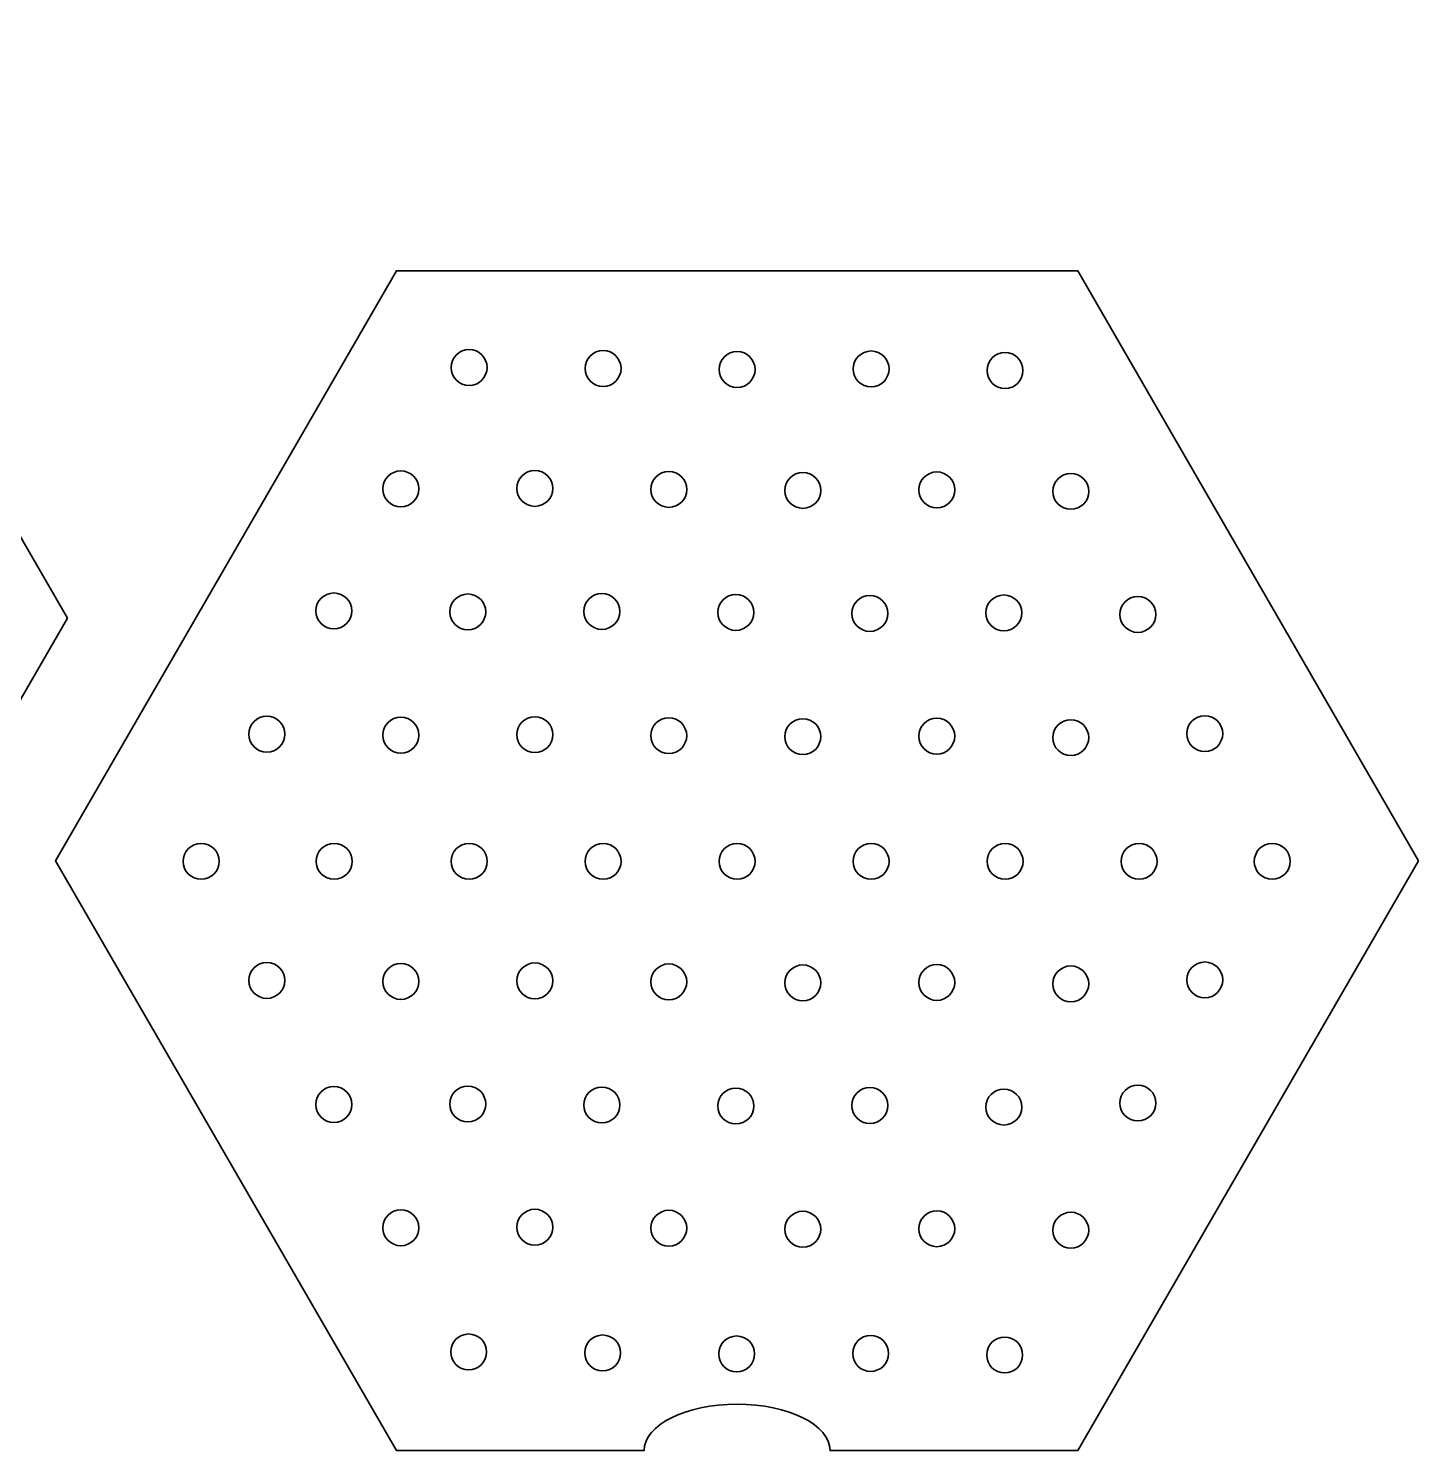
# Model space of a CAD drawing. Header units: inches. Extents: x 16 to 752, y -484 to -13.
# Drawn here: x 527.7 to 752.1, y -466.6 to -236.9 of the extents above; entities that cross this region are included whole.
import ezdxf

# ---------------------------------------------------------------- set-up
doc = ezdxf.new("R2010")
doc.units = ezdxf.units.IN
doc.header["$MEASUREMENT"] = 0
doc.layers.add('Capa 1', color=7, linetype='Continuous')
doc.layers.add('Capa 2', color=7, linetype='Continuous')

# ---------------------------------------------------------------- blocks, each defined once
blk = doc.blocks.new('block 2')
at = {"layer": 'Capa 1', "color": 250, "lineweight": 35, "true_color": 0x1c1c1b}
blk.add_open_spline([(534.01, -332.18), (534.01, -332.18), (479.01, -427.44), (479.01, -427.44), (479.01, -427.44), (439.01, -427.44), (439.01, -427.44), (439.01, -423.3), (432.29, -419.94), (424.01, -419.94), (415.72, -419.94), (409.01, -423.3), (409.01, -427.44), (409.01, -427.44), (369.01, -427.44), (369.01, -427.44), (369.01, -427.44), (314.01, -332.18), (314.01, -332.18), (314.01, -332.18), (369.01, -236.92), (369.01, -236.92), (369.01, -236.92), (479.01, -236.92), (479.01, -236.92), (479.01, -236.92), (534.01, -332.18), (534.01, -332.18)], degree=3, knots=[0, 0, 0, 0, 1, 1, 1, 2, 2, 2, 3, 3, 3, 4, 4, 4, 5, 5, 5, 6, 6, 6, 7, 7, 7, 8, 8, 8, 9, 9, 9, 9], dxfattribs=at)
blk = doc.blocks.new('block 98')
at = {"layer": 'Capa 2', "color": 250, "lineweight": 35, "true_color": 0x1c1c1b}
blk.add_open_spline([(752.11, -371.32), (752.11, -371.32), (697.11, -466.58), (697.11, -466.58), (697.11, -466.58), (657.11, -466.58), (657.11, -466.58), (657.11, -462.44), (650.39, -459.08), (642.11, -459.08), (633.82, -459.08), (627.11, -462.44), (627.11, -466.58), (627.11, -466.58), (587.11, -466.58), (587.11, -466.58), (587.11, -466.58), (532.11, -371.32), (532.11, -371.32), (532.11, -371.32), (587.11, -276.06), (587.11, -276.06), (587.11, -276.06), (697.11, -276.06), (697.11, -276.06), (697.11, -276.06), (752.11, -371.32), (752.11, -371.32)], degree=3, knots=[0, 0, 0, 0, 1, 1, 1, 2, 2, 2, 3, 3, 3, 4, 4, 4, 5, 5, 5, 6, 6, 6, 7, 7, 7, 8, 8, 8, 9, 9, 9, 9], dxfattribs=at)
blk = doc.blocks.new('block 99')
at = {"layer": 'Capa 2', "color": 242, "lineweight": 35, "true_color": 0xe4222e}
blk.add_open_spline([(558.5, -371.43), (558.5, -373.03), (557.2, -374.33), (555.6, -374.33), (554, -374.33), (552.7, -373.03), (552.7, -371.43), (552.7, -369.83), (554, -368.53), (555.6, -368.53), (557.2, -368.53), (558.5, -369.83), (558.5, -371.43)], degree=3, knots=[0, 0, 0, 0, 1, 1, 1, 2, 2, 2, 3, 3, 3, 4, 4, 4, 4], dxfattribs=at)
blk = doc.blocks.new('block 100')
at = {"layer": 'Capa 2', "color": 242, "lineweight": 35, "true_color": 0xe4222e}
blk.add_open_spline([(579.98, -371.43), (579.98, -373.03), (578.69, -374.33), (577.08, -374.33), (575.48, -374.33), (574.18, -373.03), (574.18, -371.43), (574.18, -369.83), (575.48, -368.53), (577.08, -368.53), (578.69, -368.53), (579.98, -369.83), (579.98, -371.43)], degree=3, knots=[0, 0, 0, 0, 1, 1, 1, 2, 2, 2, 3, 3, 3, 4, 4, 4, 4], dxfattribs=at)
blk = doc.blocks.new('block 101')
at = {"layer": 'Capa 2', "color": 242, "lineweight": 35, "true_color": 0xe4222e}
blk.add_open_spline([(731.39, -371.43), (731.39, -373.03), (730.09, -374.33), (728.49, -374.33), (726.88, -374.33), (725.59, -373.03), (725.59, -371.43), (725.59, -369.83), (726.88, -368.53), (728.49, -368.53), (730.09, -368.53), (731.39, -369.83), (731.39, -371.43)], degree=3, knots=[0, 0, 0, 0, 1, 1, 1, 2, 2, 2, 3, 3, 3, 4, 4, 4, 4], dxfattribs=at)
blk = doc.blocks.new('block 102')
at = {"layer": 'Capa 2', "color": 242, "lineweight": 35, "true_color": 0xe4222e}
blk.add_open_spline([(601.76, -371.43), (601.76, -373.03), (600.46, -374.33), (598.86, -374.33), (597.25, -374.33), (595.96, -373.03), (595.96, -371.43), (595.96, -369.83), (597.25, -368.53), (598.86, -368.53), (600.46, -368.53), (601.76, -369.83), (601.76, -371.43)], degree=3, knots=[0, 0, 0, 0, 1, 1, 1, 2, 2, 2, 3, 3, 3, 4, 4, 4, 4], dxfattribs=at)
blk = doc.blocks.new('block 103')
at = {"layer": 'Capa 2', "color": 242, "lineweight": 35, "true_color": 0xe4222e}
blk.add_open_spline([(623.38, -371.43), (623.38, -373.03), (622.09, -374.33), (620.48, -374.33), (618.88, -374.33), (617.58, -373.03), (617.58, -371.43), (617.58, -369.83), (618.88, -368.53), (620.48, -368.53), (622.09, -368.53), (623.38, -369.83), (623.38, -371.43)], degree=3, knots=[0, 0, 0, 0, 1, 1, 1, 2, 2, 2, 3, 3, 3, 4, 4, 4, 4], dxfattribs=at)
blk = doc.blocks.new('block 104')
at = {"layer": 'Capa 2', "color": 242, "lineweight": 35, "true_color": 0xe4222e}
blk.add_open_spline([(645.01, -371.43), (645.01, -373.03), (643.71, -374.33), (642.11, -374.33), (640.51, -374.33), (639.21, -373.03), (639.21, -371.43), (639.21, -369.83), (640.51, -368.53), (642.11, -368.53), (643.71, -368.53), (645.01, -369.83), (645.01, -371.43)], degree=3, knots=[0, 0, 0, 0, 1, 1, 1, 2, 2, 2, 3, 3, 3, 4, 4, 4, 4], dxfattribs=at)
blk = doc.blocks.new('block 105')
at = {"layer": 'Capa 2', "color": 242, "lineweight": 35, "true_color": 0xe4222e}
blk.add_open_spline([(666.64, -371.43), (666.64, -373.03), (665.34, -374.33), (663.74, -374.33), (662.14, -374.33), (660.84, -373.03), (660.84, -371.43), (660.84, -369.83), (662.14, -368.53), (663.74, -368.53), (665.34, -368.53), (666.64, -369.83), (666.64, -371.43)], degree=3, knots=[0, 0, 0, 0, 1, 1, 1, 2, 2, 2, 3, 3, 3, 4, 4, 4, 4], dxfattribs=at)
blk = doc.blocks.new('block 106')
at = {"layer": 'Capa 2', "color": 242, "lineweight": 35, "true_color": 0xe4222e}
blk.add_open_spline([(688.27, -371.43), (688.27, -373.03), (686.97, -374.33), (685.37, -374.33), (683.77, -374.33), (682.47, -373.03), (682.47, -371.43), (682.47, -369.83), (683.77, -368.53), (685.37, -368.53), (686.97, -368.53), (688.27, -369.83), (688.27, -371.43)], degree=3, knots=[0, 0, 0, 0, 1, 1, 1, 2, 2, 2, 3, 3, 3, 4, 4, 4, 4], dxfattribs=at)
blk = doc.blocks.new('block 107')
at = {"layer": 'Capa 2', "color": 242, "lineweight": 35, "true_color": 0xe4222e}
blk.add_open_spline([(709.9, -371.43), (709.9, -373.03), (708.6, -374.33), (707, -374.33), (705.4, -374.33), (704.1, -373.03), (704.1, -371.43), (704.1, -369.83), (705.4, -368.53), (707, -368.53), (708.6, -368.53), (709.9, -369.83), (709.9, -371.43)], degree=3, knots=[0, 0, 0, 0, 1, 1, 1, 2, 2, 2, 3, 3, 3, 4, 4, 4, 4], dxfattribs=at)
blk = doc.blocks.new('block 108')
at = {"layer": 'Capa 2', "color": 242, "lineweight": 35, "true_color": 0xe4222e}
blk.add_open_spline([(569.1, -390.66), (569.1, -392.26), (567.8, -393.56), (566.2, -393.56), (564.6, -393.56), (563.3, -392.26), (563.3, -390.66), (563.3, -389.06), (564.6, -387.76), (566.2, -387.76), (567.8, -387.76), (569.1, -389.06), (569.1, -390.66)], degree=3, knots=[0, 0, 0, 0, 1, 1, 1, 2, 2, 2, 3, 3, 3, 4, 4, 4, 4], dxfattribs=at)
blk = doc.blocks.new('block 109')
at = {"layer": 'Capa 2', "color": 242, "lineweight": 35, "true_color": 0xe4222e}
blk.add_open_spline([(590.73, -390.82), (590.73, -392.42), (589.43, -393.72), (587.83, -393.72), (586.23, -393.72), (584.93, -392.42), (584.93, -390.82), (584.93, -389.22), (586.23, -387.92), (587.83, -387.92), (589.43, -387.92), (590.73, -389.22), (590.73, -390.82)], degree=3, knots=[0, 0, 0, 0, 1, 1, 1, 2, 2, 2, 3, 3, 3, 4, 4, 4, 4], dxfattribs=at)
blk = doc.blocks.new('block 110')
at = {"layer": 'Capa 2', "color": 242, "lineweight": 35, "true_color": 0xe4222e}
blk.add_open_spline([(612.36, -390.74), (612.36, -392.34), (611.06, -393.64), (609.46, -393.64), (607.85, -393.64), (606.56, -392.34), (606.56, -390.74), (606.56, -389.14), (607.85, -387.84), (609.46, -387.84), (611.06, -387.84), (612.36, -389.14), (612.36, -390.74)], degree=3, knots=[0, 0, 0, 0, 1, 1, 1, 2, 2, 2, 3, 3, 3, 4, 4, 4, 4], dxfattribs=at)
blk = doc.blocks.new('block 111')
at = {"layer": 'Capa 2', "color": 242, "lineweight": 35, "true_color": 0xe4222e}
blk.add_open_spline([(633.98, -390.9), (633.98, -392.5), (632.69, -393.8), (631.08, -393.8), (629.48, -393.8), (628.18, -392.5), (628.18, -390.9), (628.18, -389.3), (629.48, -388), (631.08, -388), (632.69, -388), (633.98, -389.3), (633.98, -390.9)], degree=3, knots=[0, 0, 0, 0, 1, 1, 1, 2, 2, 2, 3, 3, 3, 4, 4, 4, 4], dxfattribs=at)
blk = doc.blocks.new('block 112')
at = {"layer": 'Capa 2', "color": 242, "lineweight": 35, "true_color": 0xe4222e}
blk.add_open_spline([(655.61, -391.06), (655.61, -392.66), (654.32, -393.96), (652.71, -393.96), (651.11, -393.96), (649.81, -392.66), (649.81, -391.06), (649.81, -389.46), (651.11, -388.16), (652.71, -388.16), (654.32, -388.16), (655.61, -389.46), (655.61, -391.06)], degree=3, knots=[0, 0, 0, 0, 1, 1, 1, 2, 2, 2, 3, 3, 3, 4, 4, 4, 4], dxfattribs=at)
blk = doc.blocks.new('block 113')
at = {"layer": 'Capa 2', "color": 242, "lineweight": 35, "true_color": 0xe4222e}
blk.add_open_spline([(677.24, -390.98), (677.24, -392.58), (675.94, -393.88), (674.34, -393.88), (672.74, -393.88), (671.44, -392.58), (671.44, -390.98), (671.44, -389.38), (672.74, -388.08), (674.34, -388.08), (675.94, -388.08), (677.24, -389.38), (677.24, -390.98)], degree=3, knots=[0, 0, 0, 0, 1, 1, 1, 2, 2, 2, 3, 3, 3, 4, 4, 4, 4], dxfattribs=at)
blk = doc.blocks.new('block 114')
at = {"layer": 'Capa 2', "color": 242, "lineweight": 35, "true_color": 0xe4222e}
blk.add_open_spline([(698.87, -391.22), (698.87, -392.82), (697.57, -394.12), (695.97, -394.12), (694.37, -394.12), (693.07, -392.82), (693.07, -391.22), (693.07, -389.62), (694.37, -388.32), (695.97, -388.32), (697.57, -388.32), (698.87, -389.62), (698.87, -391.22)], degree=3, knots=[0, 0, 0, 0, 1, 1, 1, 2, 2, 2, 3, 3, 3, 4, 4, 4, 4], dxfattribs=at)
blk = doc.blocks.new('block 115')
at = {"layer": 'Capa 2', "color": 242, "lineweight": 35, "true_color": 0xe4222e}
blk.add_open_spline([(720.5, -390.58), (720.5, -392.18), (719.2, -393.48), (717.6, -393.48), (716, -393.48), (714.7, -392.18), (714.7, -390.58), (714.7, -388.97), (716, -387.68), (717.6, -387.68), (719.2, -387.68), (720.5, -388.97), (720.5, -390.58)], degree=3, knots=[0, 0, 0, 0, 1, 1, 1, 2, 2, 2, 3, 3, 3, 4, 4, 4, 4], dxfattribs=at)
blk = doc.blocks.new('block 116')
at = {"layer": 'Capa 2', "color": 242, "lineweight": 35, "true_color": 0xe4222e}
blk.add_open_spline([(579.91, -410.7), (579.91, -412.31), (578.62, -413.6), (577.01, -413.6), (575.41, -413.6), (574.11, -412.31), (574.11, -410.7), (574.11, -409.1), (575.41, -407.8), (577.01, -407.8), (578.62, -407.8), (579.91, -409.1), (579.91, -410.7)], degree=3, knots=[0, 0, 0, 0, 1, 1, 1, 2, 2, 2, 3, 3, 3, 4, 4, 4, 4], dxfattribs=at)
blk = doc.blocks.new('block 117')
at = {"layer": 'Capa 2', "color": 242, "lineweight": 35, "true_color": 0xe4222e}
blk.add_open_spline([(601.54, -410.62), (601.54, -412.22), (600.24, -413.52), (598.64, -413.52), (597.04, -413.52), (595.74, -412.22), (595.74, -410.62), (595.74, -409.02), (597.04, -407.72), (598.64, -407.72), (600.24, -407.72), (601.54, -409.02), (601.54, -410.62)], degree=3, knots=[0, 0, 0, 0, 1, 1, 1, 2, 2, 2, 3, 3, 3, 4, 4, 4, 4], dxfattribs=at)
blk = doc.blocks.new('block 118')
at = {"layer": 'Capa 2', "color": 242, "lineweight": 35, "true_color": 0xe4222e}
blk.add_open_spline([(623.17, -410.78), (623.17, -412.39), (621.87, -413.68), (620.27, -413.68), (618.67, -413.68), (617.37, -412.39), (617.37, -410.78), (617.37, -409.18), (618.67, -407.88), (620.27, -407.88), (621.87, -407.88), (623.17, -409.18), (623.17, -410.78)], degree=3, knots=[0, 0, 0, 0, 1, 1, 1, 2, 2, 2, 3, 3, 3, 4, 4, 4, 4], dxfattribs=at)
blk = doc.blocks.new('block 119')
at = {"layer": 'Capa 2', "color": 242, "lineweight": 35, "true_color": 0xe4222e}
blk.add_open_spline([(644.8, -410.94), (644.8, -412.55), (643.5, -413.84), (641.9, -413.84), (640.3, -413.84), (639, -412.55), (639, -410.94), (639, -409.34), (640.3, -408.04), (641.9, -408.04), (643.5, -408.04), (644.8, -409.34), (644.8, -410.94)], degree=3, knots=[0, 0, 0, 0, 1, 1, 1, 2, 2, 2, 3, 3, 3, 4, 4, 4, 4], dxfattribs=at)
blk = doc.blocks.new('block 120')
at = {"layer": 'Capa 2', "color": 242, "lineweight": 35, "true_color": 0xe4222e}
blk.add_open_spline([(666.43, -410.86), (666.43, -412.47), (665.13, -413.76), (663.53, -413.76), (661.93, -413.76), (660.63, -412.47), (660.63, -410.86), (660.63, -409.26), (661.93, -407.96), (663.53, -407.96), (665.13, -407.96), (666.43, -409.26), (666.43, -410.86)], degree=3, knots=[0, 0, 0, 0, 1, 1, 1, 2, 2, 2, 3, 3, 3, 4, 4, 4, 4], dxfattribs=at)
blk = doc.blocks.new('block 121')
at = {"layer": 'Capa 2', "color": 242, "lineweight": 35, "true_color": 0xe4222e}
blk.add_open_spline([(688.06, -411.11), (688.06, -412.71), (686.76, -414.01), (685.16, -414.01), (683.56, -414.01), (682.26, -412.71), (682.26, -411.11), (682.26, -409.5), (683.56, -408.21), (685.16, -408.21), (686.76, -408.21), (688.06, -409.5), (688.06, -411.11)], degree=3, knots=[0, 0, 0, 0, 1, 1, 1, 2, 2, 2, 3, 3, 3, 4, 4, 4, 4], dxfattribs=at)
blk = doc.blocks.new('block 122')
at = {"layer": 'Capa 2', "color": 242, "lineweight": 35, "true_color": 0xe4222e}
blk.add_open_spline([(709.69, -410.46), (709.69, -412.06), (708.39, -413.36), (706.79, -413.36), (705.19, -413.36), (703.89, -412.06), (703.89, -410.46), (703.89, -408.86), (705.19, -407.56), (706.79, -407.56), (708.39, -407.56), (709.69, -408.86), (709.69, -410.46)], degree=3, knots=[0, 0, 0, 0, 1, 1, 1, 2, 2, 2, 3, 3, 3, 4, 4, 4, 4], dxfattribs=at)
blk = doc.blocks.new('block 123')
at = {"layer": 'Capa 2', "color": 242, "lineweight": 35, "true_color": 0xe4222e}
blk.add_open_spline([(590.73, -430.6), (590.73, -432.2), (589.43, -433.5), (587.83, -433.5), (586.23, -433.5), (584.93, -432.2), (584.93, -430.6), (584.93, -429), (586.23, -427.7), (587.83, -427.7), (589.43, -427.7), (590.73, -429), (590.73, -430.6)], degree=3, knots=[0, 0, 0, 0, 1, 1, 1, 2, 2, 2, 3, 3, 3, 4, 4, 4, 4], dxfattribs=at)
blk = doc.blocks.new('block 124')
at = {"layer": 'Capa 2', "color": 242, "lineweight": 35, "true_color": 0xe4222e}
blk.add_open_spline([(612.36, -430.52), (612.36, -432.12), (611.06, -433.42), (609.46, -433.42), (607.85, -433.42), (606.56, -432.12), (606.56, -430.52), (606.56, -428.92), (607.85, -427.62), (609.46, -427.62), (611.06, -427.62), (612.36, -428.92), (612.36, -430.52)], degree=3, knots=[0, 0, 0, 0, 1, 1, 1, 2, 2, 2, 3, 3, 3, 4, 4, 4, 4], dxfattribs=at)
blk = doc.blocks.new('block 125')
at = {"layer": 'Capa 2', "color": 242, "lineweight": 35, "true_color": 0xe4222e}
blk.add_open_spline([(633.98, -430.68), (633.98, -432.28), (632.69, -433.58), (631.08, -433.58), (629.48, -433.58), (628.18, -432.28), (628.18, -430.68), (628.18, -429.08), (629.48, -427.78), (631.08, -427.78), (632.69, -427.78), (633.98, -429.08), (633.98, -430.68)], degree=3, knots=[0, 0, 0, 0, 1, 1, 1, 2, 2, 2, 3, 3, 3, 4, 4, 4, 4], dxfattribs=at)
blk = doc.blocks.new('block 126')
at = {"layer": 'Capa 2', "color": 242, "lineweight": 35, "true_color": 0xe4222e}
blk.add_open_spline([(655.61, -430.84), (655.61, -432.44), (654.32, -433.74), (652.71, -433.74), (651.11, -433.74), (649.81, -432.44), (649.81, -430.84), (649.81, -429.24), (651.11, -427.94), (652.71, -427.94), (654.32, -427.94), (655.61, -429.24), (655.61, -430.84)], degree=3, knots=[0, 0, 0, 0, 1, 1, 1, 2, 2, 2, 3, 3, 3, 4, 4, 4, 4], dxfattribs=at)
blk = doc.blocks.new('block 127')
at = {"layer": 'Capa 2', "color": 242, "lineweight": 35, "true_color": 0xe4222e}
blk.add_open_spline([(677.24, -430.76), (677.24, -432.36), (675.94, -433.66), (674.34, -433.66), (672.74, -433.66), (671.44, -432.36), (671.44, -430.76), (671.44, -429.16), (672.74, -427.86), (674.34, -427.86), (675.94, -427.86), (677.24, -429.16), (677.24, -430.76)], degree=3, knots=[0, 0, 0, 0, 1, 1, 1, 2, 2, 2, 3, 3, 3, 4, 4, 4, 4], dxfattribs=at)
blk = doc.blocks.new('block 128')
at = {"layer": 'Capa 2', "color": 242, "lineweight": 35, "true_color": 0xe4222e}
blk.add_open_spline([(698.87, -431), (698.87, -432.6), (697.57, -433.9), (695.97, -433.9), (694.37, -433.9), (693.07, -432.6), (693.07, -431), (693.07, -429.4), (694.37, -428.1), (695.97, -428.1), (697.57, -428.1), (698.87, -429.4), (698.87, -431)], degree=3, knots=[0, 0, 0, 0, 1, 1, 1, 2, 2, 2, 3, 3, 3, 4, 4, 4, 4], dxfattribs=at)
blk = doc.blocks.new('block 129')
at = {"layer": 'Capa 2', "color": 242, "lineweight": 35, "true_color": 0xe4222e}
blk.add_open_spline([(601.68, -450.66), (601.68, -452.26), (600.39, -453.56), (598.78, -453.56), (597.18, -453.56), (595.88, -452.26), (595.88, -450.66), (595.88, -449.06), (597.18, -447.76), (598.78, -447.76), (600.39, -447.76), (601.68, -449.06), (601.68, -450.66)], degree=3, knots=[0, 0, 0, 0, 1, 1, 1, 2, 2, 2, 3, 3, 3, 4, 4, 4, 4], dxfattribs=at)
blk = doc.blocks.new('block 130')
at = {"layer": 'Capa 2', "color": 242, "lineweight": 35, "true_color": 0xe4222e}
blk.add_open_spline([(623.31, -450.82), (623.31, -452.43), (622.01, -453.72), (620.41, -453.72), (618.81, -453.72), (617.51, -452.43), (617.51, -450.82), (617.51, -449.22), (618.81, -447.92), (620.41, -447.92), (622.01, -447.92), (623.31, -449.22), (623.31, -450.82)], degree=3, knots=[0, 0, 0, 0, 1, 1, 1, 2, 2, 2, 3, 3, 3, 4, 4, 4, 4], dxfattribs=at)
blk = doc.blocks.new('block 131')
at = {"layer": 'Capa 2', "color": 242, "lineweight": 35, "true_color": 0xe4222e}
blk.add_open_spline([(644.94, -450.98), (644.94, -452.59), (643.64, -453.88), (642.04, -453.88), (640.44, -453.88), (639.14, -452.59), (639.14, -450.98), (639.14, -449.38), (640.44, -448.08), (642.04, -448.08), (643.64, -448.08), (644.94, -449.38), (644.94, -450.98)], degree=3, knots=[0, 0, 0, 0, 1, 1, 1, 2, 2, 2, 3, 3, 3, 4, 4, 4, 4], dxfattribs=at)
blk = doc.blocks.new('block 132')
at = {"layer": 'Capa 2', "color": 242, "lineweight": 35, "true_color": 0xe4222e}
blk.add_open_spline([(666.57, -450.9), (666.57, -452.51), (665.27, -453.8), (663.67, -453.8), (662.07, -453.8), (660.77, -452.51), (660.77, -450.9), (660.77, -449.3), (662.07, -448), (663.67, -448), (665.27, -448), (666.57, -449.3), (666.57, -450.9)], degree=3, knots=[0, 0, 0, 0, 1, 1, 1, 2, 2, 2, 3, 3, 3, 4, 4, 4, 4], dxfattribs=at)
blk = doc.blocks.new('block 133')
at = {"layer": 'Capa 2', "color": 242, "lineweight": 35, "true_color": 0xe4222e}
blk.add_open_spline([(688.2, -451.15), (688.2, -452.75), (686.9, -454.05), (685.3, -454.05), (683.7, -454.05), (682.4, -452.75), (682.4, -451.15), (682.4, -449.54), (683.7, -448.25), (685.3, -448.25), (686.9, -448.25), (688.2, -449.54), (688.2, -451.15)], degree=3, knots=[0, 0, 0, 0, 1, 1, 1, 2, 2, 2, 3, 3, 3, 4, 4, 4, 4], dxfattribs=at)
blk = doc.blocks.new('block 134')
at = {"layer": 'Capa 2', "color": 242, "lineweight": 35, "true_color": 0xe4222e}
blk.add_open_spline([(569.1, -350.89), (569.1, -352.49), (567.8, -353.79), (566.2, -353.79), (564.6, -353.79), (563.3, -352.49), (563.3, -350.89), (563.3, -349.28), (564.6, -347.99), (566.2, -347.99), (567.8, -347.99), (569.1, -349.28), (569.1, -350.89)], degree=3, knots=[0, 0, 0, 0, 1, 1, 1, 2, 2, 2, 3, 3, 3, 4, 4, 4, 4], dxfattribs=at)
blk = doc.blocks.new('block 135')
at = {"layer": 'Capa 2', "color": 242, "lineweight": 35, "true_color": 0xe4222e}
blk.add_open_spline([(590.73, -351.05), (590.73, -352.65), (589.43, -353.95), (587.83, -353.95), (586.23, -353.95), (584.93, -352.65), (584.93, -351.05), (584.93, -349.45), (586.23, -348.15), (587.83, -348.15), (589.43, -348.15), (590.73, -349.45), (590.73, -351.05)], degree=3, knots=[0, 0, 0, 0, 1, 1, 1, 2, 2, 2, 3, 3, 3, 4, 4, 4, 4], dxfattribs=at)
blk = doc.blocks.new('block 136')
at = {"layer": 'Capa 2', "color": 242, "lineweight": 35, "true_color": 0xe4222e}
blk.add_open_spline([(612.36, -350.97), (612.36, -352.57), (611.06, -353.87), (609.46, -353.87), (607.85, -353.87), (606.56, -352.57), (606.56, -350.97), (606.56, -349.37), (607.85, -348.07), (609.46, -348.07), (611.06, -348.07), (612.36, -349.37), (612.36, -350.97)], degree=3, knots=[0, 0, 0, 0, 1, 1, 1, 2, 2, 2, 3, 3, 3, 4, 4, 4, 4], dxfattribs=at)
blk = doc.blocks.new('block 137')
at = {"layer": 'Capa 2', "color": 242, "lineweight": 35, "true_color": 0xe4222e}
blk.add_open_spline([(633.98, -351.13), (633.98, -352.73), (632.69, -354.03), (631.08, -354.03), (629.48, -354.03), (628.18, -352.73), (628.18, -351.13), (628.18, -349.53), (629.48, -348.23), (631.08, -348.23), (632.69, -348.23), (633.98, -349.53), (633.98, -351.13)], degree=3, knots=[0, 0, 0, 0, 1, 1, 1, 2, 2, 2, 3, 3, 3, 4, 4, 4, 4], dxfattribs=at)
blk = doc.blocks.new('block 138')
at = {"layer": 'Capa 2', "color": 242, "lineweight": 35, "true_color": 0xe4222e}
blk.add_open_spline([(655.61, -351.29), (655.61, -352.89), (654.32, -354.19), (652.71, -354.19), (651.11, -354.19), (649.81, -352.89), (649.81, -351.29), (649.81, -349.69), (651.11, -348.39), (652.71, -348.39), (654.32, -348.39), (655.61, -349.69), (655.61, -351.29)], degree=3, knots=[0, 0, 0, 0, 1, 1, 1, 2, 2, 2, 3, 3, 3, 4, 4, 4, 4], dxfattribs=at)
blk = doc.blocks.new('block 139')
at = {"layer": 'Capa 2', "color": 242, "lineweight": 35, "true_color": 0xe4222e}
blk.add_open_spline([(677.24, -351.21), (677.24, -352.81), (675.94, -354.11), (674.34, -354.11), (672.74, -354.11), (671.44, -352.81), (671.44, -351.21), (671.44, -349.61), (672.74, -348.31), (674.34, -348.31), (675.94, -348.31), (677.24, -349.61), (677.24, -351.21)], degree=3, knots=[0, 0, 0, 0, 1, 1, 1, 2, 2, 2, 3, 3, 3, 4, 4, 4, 4], dxfattribs=at)
blk = doc.blocks.new('block 140')
at = {"layer": 'Capa 2', "color": 242, "lineweight": 35, "true_color": 0xe4222e}
blk.add_open_spline([(698.87, -351.45), (698.87, -353.05), (697.57, -354.35), (695.97, -354.35), (694.37, -354.35), (693.07, -353.05), (693.07, -351.45), (693.07, -349.85), (694.37, -348.55), (695.97, -348.55), (697.57, -348.55), (698.87, -349.85), (698.87, -351.45)], degree=3, knots=[0, 0, 0, 0, 1, 1, 1, 2, 2, 2, 3, 3, 3, 4, 4, 4, 4], dxfattribs=at)
blk = doc.blocks.new('block 141')
at = {"layer": 'Capa 2', "color": 242, "lineweight": 35, "true_color": 0xe4222e}
blk.add_open_spline([(720.5, -350.81), (720.5, -352.41), (719.2, -353.71), (717.6, -353.71), (716, -353.71), (714.7, -352.41), (714.7, -350.81), (714.7, -349.2), (716, -347.91), (717.6, -347.91), (719.2, -347.91), (720.5, -349.2), (720.5, -350.81)], degree=3, knots=[0, 0, 0, 0, 1, 1, 1, 2, 2, 2, 3, 3, 3, 4, 4, 4, 4], dxfattribs=at)
blk = doc.blocks.new('block 142')
at = {"layer": 'Capa 2', "color": 242, "lineweight": 35, "true_color": 0xe4222e}
blk.add_open_spline([(579.91, -330.99), (579.91, -332.59), (578.62, -333.89), (577.01, -333.89), (575.41, -333.89), (574.11, -332.59), (574.11, -330.99), (574.11, -329.39), (575.41, -328.09), (577.01, -328.09), (578.62, -328.09), (579.91, -329.39), (579.91, -330.99)], degree=3, knots=[0, 0, 0, 0, 1, 1, 1, 2, 2, 2, 3, 3, 3, 4, 4, 4, 4], dxfattribs=at)
blk = doc.blocks.new('block 143')
at = {"layer": 'Capa 2', "color": 242, "lineweight": 35, "true_color": 0xe4222e}
blk.add_open_spline([(601.54, -331.15), (601.54, -332.75), (600.24, -334.05), (598.64, -334.05), (597.04, -334.05), (595.74, -332.75), (595.74, -331.15), (595.74, -329.55), (597.04, -328.25), (598.64, -328.25), (600.24, -328.25), (601.54, -329.55), (601.54, -331.15)], degree=3, knots=[0, 0, 0, 0, 1, 1, 1, 2, 2, 2, 3, 3, 3, 4, 4, 4, 4], dxfattribs=at)
blk = doc.blocks.new('block 144')
at = {"layer": 'Capa 2', "color": 242, "lineweight": 35, "true_color": 0xe4222e}
blk.add_open_spline([(623.17, -331.07), (623.17, -332.67), (621.87, -333.97), (620.27, -333.97), (618.67, -333.97), (617.37, -332.67), (617.37, -331.07), (617.37, -329.47), (618.67, -328.17), (620.27, -328.17), (621.87, -328.17), (623.17, -329.47), (623.17, -331.07)], degree=3, knots=[0, 0, 0, 0, 1, 1, 1, 2, 2, 2, 3, 3, 3, 4, 4, 4, 4], dxfattribs=at)
blk = doc.blocks.new('block 145')
at = {"layer": 'Capa 2', "color": 242, "lineweight": 35, "true_color": 0xe4222e}
blk.add_open_spline([(644.8, -331.23), (644.8, -332.83), (643.5, -334.13), (641.9, -334.13), (640.3, -334.13), (639, -332.83), (639, -331.23), (639, -329.63), (640.3, -328.33), (641.9, -328.33), (643.5, -328.33), (644.8, -329.63), (644.8, -331.23)], degree=3, knots=[0, 0, 0, 0, 1, 1, 1, 2, 2, 2, 3, 3, 3, 4, 4, 4, 4], dxfattribs=at)
blk = doc.blocks.new('block 146')
at = {"layer": 'Capa 2', "color": 242, "lineweight": 35, "true_color": 0xe4222e}
blk.add_open_spline([(666.43, -331.39), (666.43, -332.99), (665.13, -334.29), (663.53, -334.29), (661.93, -334.29), (660.63, -332.99), (660.63, -331.39), (660.63, -329.79), (661.93, -328.49), (663.53, -328.49), (665.13, -328.49), (666.43, -329.79), (666.43, -331.39)], degree=3, knots=[0, 0, 0, 0, 1, 1, 1, 2, 2, 2, 3, 3, 3, 4, 4, 4, 4], dxfattribs=at)
blk = doc.blocks.new('block 147')
at = {"layer": 'Capa 2', "color": 242, "lineweight": 35, "true_color": 0xe4222e}
blk.add_open_spline([(688.06, -331.31), (688.06, -332.91), (686.76, -334.21), (685.16, -334.21), (683.56, -334.21), (682.26, -332.91), (682.26, -331.31), (682.26, -329.71), (683.56, -328.41), (685.16, -328.41), (686.76, -328.41), (688.06, -329.71), (688.06, -331.31)], degree=3, knots=[0, 0, 0, 0, 1, 1, 1, 2, 2, 2, 3, 3, 3, 4, 4, 4, 4], dxfattribs=at)
blk = doc.blocks.new('block 148')
at = {"layer": 'Capa 2', "color": 242, "lineweight": 35, "true_color": 0xe4222e}
blk.add_open_spline([(709.69, -331.55), (709.69, -333.16), (708.39, -334.45), (706.79, -334.45), (705.19, -334.45), (703.89, -333.16), (703.89, -331.55), (703.89, -329.95), (705.19, -328.65), (706.79, -328.65), (708.39, -328.65), (709.69, -329.95), (709.69, -331.55)], degree=3, knots=[0, 0, 0, 0, 1, 1, 1, 2, 2, 2, 3, 3, 3, 4, 4, 4, 4], dxfattribs=at)
blk = doc.blocks.new('block 149')
at = {"layer": 'Capa 2', "color": 242, "lineweight": 35, "true_color": 0xe4222e}
blk.add_open_spline([(590.74, -311.28), (590.74, -312.88), (589.44, -314.18), (587.84, -314.18), (586.23, -314.18), (584.94, -312.88), (584.94, -311.28), (584.94, -309.67), (586.23, -308.38), (587.84, -308.38), (589.44, -308.38), (590.74, -309.67), (590.74, -311.28)], degree=3, knots=[0, 0, 0, 0, 1, 1, 1, 2, 2, 2, 3, 3, 3, 4, 4, 4, 4], dxfattribs=at)
blk = doc.blocks.new('block 150')
at = {"layer": 'Capa 2', "color": 242, "lineweight": 35, "true_color": 0xe4222e}
blk.add_open_spline([(612.36, -311.2), (612.36, -312.8), (611.07, -314.1), (609.46, -314.1), (607.86, -314.1), (606.56, -312.8), (606.56, -311.2), (606.56, -309.59), (607.86, -308.3), (609.46, -308.3), (611.07, -308.3), (612.36, -309.59), (612.36, -311.2)], degree=3, knots=[0, 0, 0, 0, 1, 1, 1, 2, 2, 2, 3, 3, 3, 4, 4, 4, 4], dxfattribs=at)
blk = doc.blocks.new('block 151')
at = {"layer": 'Capa 2', "color": 242, "lineweight": 35, "true_color": 0xe4222e}
blk.add_open_spline([(633.99, -311.36), (633.99, -312.96), (632.69, -314.26), (631.09, -314.26), (629.49, -314.26), (628.19, -312.96), (628.19, -311.36), (628.19, -309.76), (629.49, -308.46), (631.09, -308.46), (632.69, -308.46), (633.99, -309.76), (633.99, -311.36)], degree=3, knots=[0, 0, 0, 0, 1, 1, 1, 2, 2, 2, 3, 3, 3, 4, 4, 4, 4], dxfattribs=at)
blk = doc.blocks.new('block 152')
at = {"layer": 'Capa 2', "color": 242, "lineweight": 35, "true_color": 0xe4222e}
blk.add_open_spline([(655.62, -311.52), (655.62, -313.12), (654.32, -314.42), (652.72, -314.42), (651.12, -314.42), (649.82, -313.12), (649.82, -311.52), (649.82, -309.92), (651.12, -308.62), (652.72, -308.62), (654.32, -308.62), (655.62, -309.92), (655.62, -311.52)], degree=3, knots=[0, 0, 0, 0, 1, 1, 1, 2, 2, 2, 3, 3, 3, 4, 4, 4, 4], dxfattribs=at)
blk = doc.blocks.new('block 153')
at = {"layer": 'Capa 2', "color": 242, "lineweight": 35, "true_color": 0xe4222e}
blk.add_open_spline([(677.25, -311.44), (677.25, -313.04), (675.95, -314.34), (674.35, -314.34), (672.75, -314.34), (671.45, -313.04), (671.45, -311.44), (671.45, -309.84), (672.75, -308.54), (674.35, -308.54), (675.95, -308.54), (677.25, -309.84), (677.25, -311.44)], degree=3, knots=[0, 0, 0, 0, 1, 1, 1, 2, 2, 2, 3, 3, 3, 4, 4, 4, 4], dxfattribs=at)
blk = doc.blocks.new('block 154')
at = {"layer": 'Capa 2', "color": 242, "lineweight": 35, "true_color": 0xe4222e}
blk.add_open_spline([(698.88, -311.68), (698.88, -313.28), (697.58, -314.58), (695.98, -314.58), (694.38, -314.58), (693.08, -313.28), (693.08, -311.68), (693.08, -310.08), (694.38, -308.78), (695.98, -308.78), (697.58, -308.78), (698.88, -310.08), (698.88, -311.68)], degree=3, knots=[0, 0, 0, 0, 1, 1, 1, 2, 2, 2, 3, 3, 3, 4, 4, 4, 4], dxfattribs=at)
blk = doc.blocks.new('block 155')
at = {"layer": 'Capa 2', "color": 242, "lineweight": 35, "true_color": 0xe4222e}
blk.add_open_spline([(601.75, -291.67), (601.75, -293.27), (600.45, -294.57), (598.85, -294.57), (597.25, -294.57), (595.95, -293.27), (595.95, -291.67), (595.95, -290.07), (597.25, -288.77), (598.85, -288.77), (600.45, -288.77), (601.75, -290.07), (601.75, -291.67)], degree=3, knots=[0, 0, 0, 0, 1, 1, 1, 2, 2, 2, 3, 3, 3, 4, 4, 4, 4], dxfattribs=at)
blk = doc.blocks.new('block 156')
at = {"layer": 'Capa 2', "color": 242, "lineweight": 35, "true_color": 0xe4222e}
blk.add_open_spline([(623.38, -291.83), (623.38, -293.44), (622.08, -294.73), (620.48, -294.73), (618.88, -294.73), (617.58, -293.44), (617.58, -291.83), (617.58, -290.23), (618.88, -288.93), (620.48, -288.93), (622.08, -288.93), (623.38, -290.23), (623.38, -291.83)], degree=3, knots=[0, 0, 0, 0, 1, 1, 1, 2, 2, 2, 3, 3, 3, 4, 4, 4, 4], dxfattribs=at)
blk = doc.blocks.new('block 157')
at = {"layer": 'Capa 2', "color": 242, "lineweight": 35, "true_color": 0xe4222e}
blk.add_open_spline([(645.01, -292), (645.01, -293.6), (643.71, -294.9), (642.11, -294.9), (640.5, -294.9), (639.21, -293.6), (639.21, -292), (639.21, -290.39), (640.5, -289.1), (642.11, -289.1), (643.71, -289.1), (645.01, -290.39), (645.01, -292)], degree=3, knots=[0, 0, 0, 0, 1, 1, 1, 2, 2, 2, 3, 3, 3, 4, 4, 4, 4], dxfattribs=at)
blk = doc.blocks.new('block 158')
at = {"layer": 'Capa 2', "color": 242, "lineweight": 35, "true_color": 0xe4222e}
blk.add_open_spline([(666.64, -291.91), (666.64, -293.52), (665.34, -294.81), (663.74, -294.81), (662.13, -294.81), (660.84, -293.52), (660.84, -291.91), (660.84, -290.31), (662.13, -289.01), (663.74, -289.01), (665.34, -289.01), (666.64, -290.31), (666.64, -291.91)], degree=3, knots=[0, 0, 0, 0, 1, 1, 1, 2, 2, 2, 3, 3, 3, 4, 4, 4, 4], dxfattribs=at)
blk = doc.blocks.new('block 159')
at = {"layer": 'Capa 2', "color": 242, "lineweight": 35, "true_color": 0xe4222e}
blk.add_open_spline([(688.26, -292.16), (688.26, -293.76), (686.97, -295.06), (685.36, -295.06), (683.76, -295.06), (682.46, -293.76), (682.46, -292.16), (682.46, -290.55), (683.76, -289.26), (685.36, -289.26), (686.97, -289.26), (688.26, -290.55), (688.26, -292.16)], degree=3, knots=[0, 0, 0, 0, 1, 1, 1, 2, 2, 2, 3, 3, 3, 4, 4, 4, 4], dxfattribs=at)

msp = doc.modelspace()

# ---------------------------------------------------------------- block references
at = {"layer": 'Capa 1'}
msp.add_blockref('block 2', (0, 0), dxfattribs=at)
at = {"layer": 'Capa 2'}
for name in ['block 98', 'block 155', 'block 156', 'block 157', 'block 158', 'block 159', 'block 149', 'block 150', 'block 151', 'block 152', 'block 153', 'block 154', 'block 142', 'block 143', 'block 144', 'block 145', 'block 147', 'block 146', 'block 148', 'block 134', 'block 135', 'block 136', 'block 137', 'block 138', 'block 139', 'block 140', 'block 141', 'block 99', 'block 100', 'block 102', 'block 103', 'block 104', 'block 105', 'block 106', 'block 107', 'block 101', 'block 108', 'block 109', 'block 110', 'block 111', 'block 113', 'block 115', 'block 112', 'block 114', 'block 116', 'block 117', 'block 118', 'block 119', 'block 120', 'block 121', 'block 122', 'block 123', 'block 124', 'block 125', 'block 126', 'block 127', 'block 128', 'block 129', 'block 130', 'block 131', 'block 132', 'block 133']:
    msp.add_blockref(name, (0, 0), dxfattribs=at)

doc.saveas('drawing.dxf')
